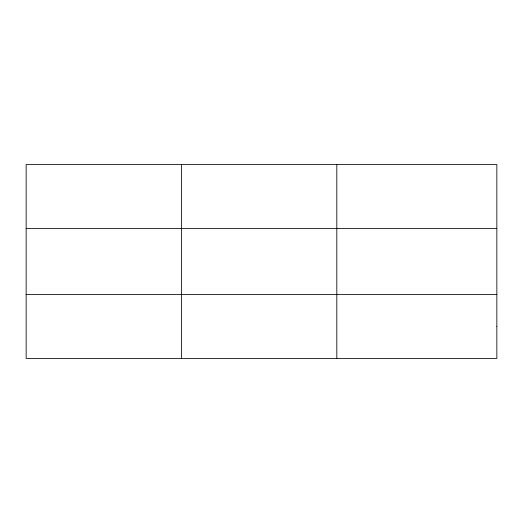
<?xml version="1.0" encoding="UTF-8"?>
<svg xmlns="http://www.w3.org/2000/svg" width="523" height="523" viewBox="0 0 523 523"><rect width="100%" height="100%" fill="white"/><g stroke="black" fill="none" stroke-linecap="round" stroke-linejoin="round"><path stroke-width="0.78" d="M181.481 358.438L181.481 164.562M336.812 358.438L336.812 164.562M26.15 228.538L496.85 228.538M26.15 294.462L496.85 294.462M496.85 326.45L496.85 358.438L26.15 358.438L26.15 164.562L496.85 164.562L496.85 326.45"/></g></svg>
